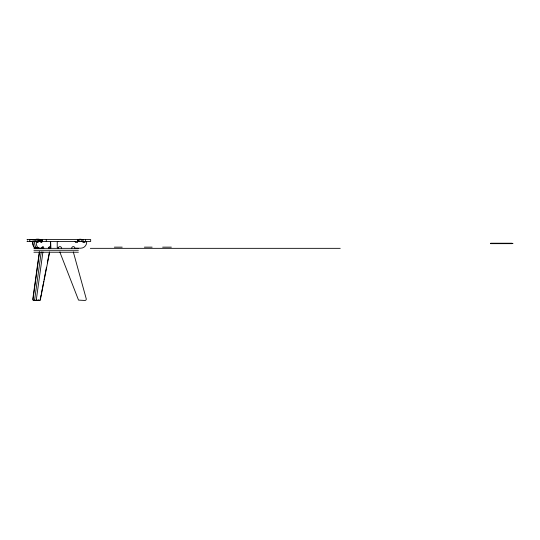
<?xml version="1.0" encoding="UTF-8"?>
<svg xmlns="http://www.w3.org/2000/svg" width="540" height="540" viewBox="0 0 540 540"><rect width="100%" height="100%" fill="white"/><g stroke="black" fill="none" stroke-linecap="round" stroke-linejoin="round"><path stroke-width="0.81" d="M40.23 299.302L41.081 294.928M41.364 293.47L42.215 289.103M42.356 288.374L43.207 284M43.49 282.541L43.774 281.084M44.057 279.625L46.467 267.239M47.318 262.865L49.16 253.395A6.696 3.348 90 0 0 49.214 253.105M36.727 300.031L36.464 300.449M36.956 300.031L36.646 300.456M38.407 300.031L38.144 300.449M38.644 300.031L38.327 300.456M40.088 300.031L39.778 300.456M34.499 240.05C34.938 238.822 40.392 238.822 40.824 240.05M34.736 240.05L35.046 239.625M36.187 240.05L36.497 239.625M36.416 240.05L36.727 239.625M37.868 240.05L38.178 239.625M38.097 240.05L38.414 239.625M77.49 240.05C78.678 238.923 81.756 238.923 82.944 240.05M50.517 248.157L50.517 241.549M33.19 241.501L32.859 242.177A6.028 3.017 -90 0 0 35.87 248.204M34.87 241.501L34.54 242.177A6.028 3.017 -90 0 0 37.55 248.204M36.558 241.501L36.221 242.177A6.028 3.017 -90 0 0 39.238 248.204L42.113 248.204A1.607 0.803 -90 0 1 43.018 246.611A1.607 0.803 -90 0 1 43.7 248.603M42.053 241.501L41.722 242.575L40.851 242.575L40.851 241.11M32.96 241.501L32.623 242.177A6.028 3.017 -90 0 0 35.64 248.204L38.995 248.204M57.895 241.501L57.233 242.055L57.227 247.536L58.3 248.204A1.607 1.607 0 0 1 60.109 246.611A1.607 1.607 0 0 1 61.466 248.603M85.401 241.501L84.733 242.575L82.991 242.575L82.991 239.544M27 239.544L90.673 239.544L90.673 241.488L27 241.488M490.624 243.257L512.035 243.257M490.624 243.378L513 243.378M490.624 243.655L512.035 243.655M114.352 247.151L122.209 247.151M144.383 247.151L152.132 247.151M162.635 247.151L171.349 247.151M33.905 248.339L78.374 248.339M90.329 248.339L340.227 248.339M33.905 250.283L78.374 250.283M33.905 252.221L78.374 252.221M86.029 241.501L86.704 242.177A6.028 6.028 0 0 1 80.669 248.204L74.912 248.204A1.607 1.607 0 0 0 73.103 246.611A1.607 1.607 0 0 0 71.746 248.603M75.033 241.501L75.701 242.575L77.443 242.575L77.443 239.544M40.284 239.625L40.595 240.05M50.625 241.501L50.902 247.901L48.742 248.204A1.607 0.803 -90 0 0 48.667 247.523M38.833 239.625L39.143 240.05M38.596 239.625L38.914 240.05M37.152 239.625L37.463 240.05M36.916 239.625L37.226 240.05M36.868 241.501L37.206 242.575L38.077 242.575L38.077 241.11M35.37 241.616L35.195 239.544M85.556 239.544L85.556 241.488M81.25 239.544L81.25 241.488M79.184 239.544L79.184 241.488M78.347 239.544L78.347 241.488M73.305 251.924L86.231 298.762A1.337 1.337 0 0 1 84.942 300.456L78.536 300.119L60.359 253.395A6.696 6.696 0 0 1 59.967 251.897M46.271 239.544L46.271 241.488M42.923 251.924L36.457 298.762A1.337 0.668 -90 0 0 37.105 300.456M42.39 239.544L42.39 241.488M42.242 239.544L42.242 241.488M41.371 239.544L41.371 241.488M41.236 251.924L34.776 298.762A1.337 0.668 -90 0 0 35.417 300.456M40.338 239.544L40.338 241.488M39.98 239.544L39.98 241.488M39.467 239.544L39.467 241.488M39.555 251.924L33.089 298.762A1.337 0.668 -90 0 0 33.736 300.456M39.319 251.924L32.859 298.762A1.337 0.668 -90 0 0 33.507 300.456L40.277 300.2L49.39 253.395A6.696 3.348 -90 0 0 49.585 251.897M38.948 239.544L38.948 241.488M33.089 239.544L33.089 241.488M30.929 239.544L30.929 240.03M30.929 241.124L30.929 241.488M29.68 239.544L29.68 241.488M27.601 239.544L27.601 240.03M27.601 241.124L27.601 241.488M36.868 300.456A1.337 0.668 -90 0 1 36.335 299.93M35.188 300.456A1.337 0.668 -90 0 1 34.655 299.93M38.752 248.204A1.607 0.803 -90 0 1 38.826 247.523M41.884 247.239A1.607 0.803 -90 0 1 42.019 248.603M48.843 248.603A1.607 0.803 -90 0 1 49.518 246.611A1.607 0.803 -90 0 1 50.423 248.204"/></g></svg>
